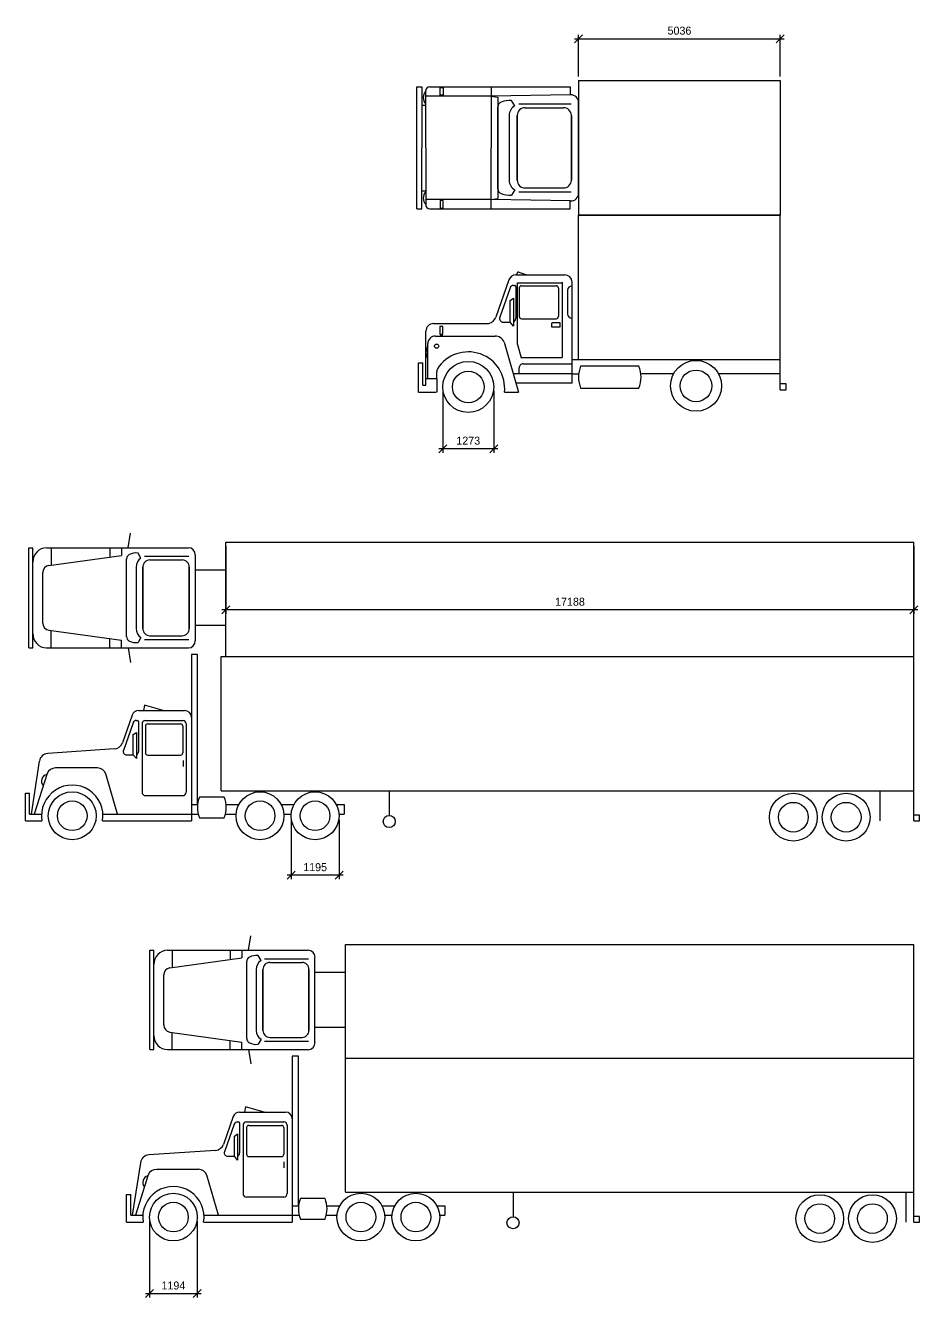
# Model space of a CAD drawing. Header units: millimetres. Extents: x 85290 to 188623, y -54691 to 10726.
# Drawn here: x 166287 to 188623, y -44065 to -12277 of the extents above; entities that cross this region are included whole.
import ezdxf

# ---------------------------------------------------------------- set-up
doc = ezdxf.new("R2010")
doc.units = ezdxf.units.MM
doc.layers.add('AUTO', color=150, linetype='Continuous')
doc.layers.add('RAZMER', color=5, linetype='Continuous')
doc.styles.add('WROMLATS', font='wromlats.shx', dxfattribs={"bigfont": 'bigfont.shx'})
doc.dimstyles.new('juka', dxfattribs={"dimscale": 100, "dimtxt": 2, "dimasz": 2, "dimexe": 1, "dimexo": 1, "dimgap": 1, "dimtad": 1, "dimtoh": 1, "dimdec": 0, "dimzin": 0, "dimdsep": 46, "dimtxsty": 'WROMLATS', "dimblk": 'OBLIQUE', "dimcen": -3, "dimdle": 1, "dimclrd": 256, "dimclre": 256, "dimclrt": 256, "dimadec": 0, "dimazin": 0, "dimtfac": 1, "dimtdec": 0, "dimtix": 1, "dimtmove": 2, "dimatfit": 3, "dimldrblk": 'ORIGIN2', "dimfxl": 1, "dimtvp": 2.5, "dimtolj": 1, "dimtzin": 0, "dimarcsym": 0})

# ---------------------------------------------------------------- blocks, each defined once
blk = doc.blocks.new('a_03')
at = {"linetype": 'Continuous'}
for p, q in [((-1802.2, 636.6), (-1778.5, 636.6)), ((-1802.2, 30.1), (-1802.2, 636.6)), ((-1778.5, 636.6), (-1778.5, 333.3)), ((-1738, 636.6), (-1042.7, 636.6)), ((-1687.2, 633.4), (-1672.1, 633.4)), ((-1687.2, 594.6), (-1687.2, 633.4)), ((-1672.1, 633.4), (-1672.1, 594.6)), ((-1434, 636.6), (-1434, 589.9)), ((-1042.7, 636.6), (-1042.7, 596.4)), ((-1000, 666.7), (0, 666.7)), ((-1000, 666.7), (-1000, 0)), ((0, 666.7), (0, 0)), ((-1758.8, 333.3), (-1758.8, 614)), ((-1434, 589.9), (-1758.8, 589.9)), ((-1672.1, 594.6), (-1687.2, 594.6)), ((-1042.7, 596.4), (-1434, 589.9)), ((-1434, 589.9), (-1400.1, 584.1)), ((-1434, 589.9), (-1434, 333.3)), ((-1400.1, 584.1), (-1400.1, 82.6)), ((-1316, 541.7), (-1332.9, 568.1)), ((-1778.5, 545.8), (-1758.8, 545.8)), ((-1400.1, 129.5), (-1400.1, 537.2)), ((-1296.1, 551.8), (-1037.2, 551.8)), ((-1265, 532.1), (-1075.8, 532.1)), ((-1000, 107.9), (-1000, 558.8)), ((-1344, 495.4), (-1344, 171.2)), ((-1305, 494.5), (-1305, 172.2)), ((-1305, 172.2), (-1305, 494.5)), ((-1035.8, 494.5), (-1035.8, 172.2)), ((-1035.8, 172.2), (-1035.8, 494.5)), ((-1778.5, 30.1), (-1778.5, 333.3)), ((-1758.8, 333.3), (-1758.8, 52.7)), ((-1434, 76.8), (-1434, 333.3)), ((-1265, 134.6), (-1075.8, 134.6)), ((-1778.5, 120.8), (-1758.8, 120.8)), ((-1434, 76.8), (-1758.8, 76.8)), ((-1672.1, 72), (-1687.2, 72)), ((-1687.2, 72), (-1687.2, 33.3)), ((-1672.1, 33.3), (-1672.1, 72)), ((-1434, 76.8), (-1400.1, 82.6)), ((-1434, 30.1), (-1434, 76.8)), ((-1040, 70.3), (-1434, 76.8)), ((-1316, 124.9), (-1332.9, 98.6)), ((-1296.1, 114.9), (-1037.2, 114.9)), ((-1042.7, 30.1), (-1042.7, 70.3)), ((-1802.2, 30.1), (-1778.5, 30.1)), ((-1738, 30.1), (-1042.7, 30.1)), ((-1687.2, 33.3), (-1672.1, 33.3)), ((0, 0), (-1000, 0)), ((-1000, 0), (-996.2, -2.5))]:
    blk.add_line(p, q, dxfattribs=at)
for centre, radius, start, end in [((-1737.1, 614.8), 21.8, 92.37479, 182.19131), ((-1723.6, 582.5), 47.2, 138.17006, 221.82994), ((-1341.8, 456.8), 111.7, 85.45766, 112.28514), ((-1038.8, 557.5), 38.9, 1.8573, 91.7152), ((-1375.1, 536.8), 25, 111.16015, 179.20871), ((-1290.4, 493.9), 54.3, 118.21787, 179.36029), ((-1266.2, 493.3), 38.8, 88.1894, 178.23804), ((-1074.5, 493.3), 38.8, 1.76198, 91.8106), ((-1375.1, 129.8), 25, 180.79123, 248.83983), ((-1290.4, 172.8), 54.3, 180.63974, 241.78215), ((-1266.2, 173.4), 38.8, 181.76198, 271.81061), ((-1074.5, 173.4), 38.8, 268.18954, 358.23801), ((-1723.6, 84.2), 47.2, 138.16959, 221.83041), ((-1341.8, 209.9), 111.7, 247.71487, 274.54236), ((-1038.8, 109.1), 38.9, 268.28482, 358.14267), ((-1737.1, 51.8), 21.7, 177.80492, 267.62894)]:
    blk.add_arc(centre, radius, start, end, dxfattribs=at)
blk = doc.blocks.new('a_04')
at = {"linetype": 'Continuous'}
for p, q in [((-582.5, 257.8), (-582.5, 973.9)), ((-582.5, 973.9), (417.5, 973.9)), ((417.5, 106.5), (417.5, 973.9)), ((-928.1, 653), (-993.5, 467.3)), ((-894, 677.1), (-651.4, 677.1)), ((-885.5, 332.3), (-885.5, 638.1)), ((-885.5, 638.1), (-664.7, 638.1)), ((-879.2, 690.5), (-839.1, 677.1)), ((-664.7, 640.2), (-664.7, 267.8)), ((-615.2, 139.2), (-615.2, 641.1)), ((-922.9, 612.6), (-974.2, 466.7)), ((-905.9, 624.7), (-900.3, 624.7)), ((-894.2, 618.7), (-894.2, 460.7)), ((-877.5, 611), (-877.5, 471.4)), ((-865.6, 623), (-694.4, 623)), ((-682.6, 611), (-682.6, 471.4)), ((-637.4, 600.9), (-637.4, 482.7)), ((-637.4, 600.9), (-637.4, 482.7)), ((-615.2, 621.8), (-616.5, 621.8)), ((-921.9, 549.6), (-905.2, 560.9)), ((-921.9, 442.6), (-921.9, 549.6)), ((-905.2, 560.9), (-905.2, 422.9)), ((-957.2, 442.6), (-921.9, 442.6)), ((-905.2, 422.9), (-921.9, 442.6)), ((-865.6, 459.4), (-694.4, 459.4)), ((-1340.2, 130.3), (-1340.2, 397.5)), ((-1302.6, 435.2), (-1035.8, 435.2)), ((-1256.7, 420), (-1270.6, 420)), ((-1270.6, 420), (-1270.6, 382.7)), ((-1270.6, 382.7), (-1256.7, 382.7)), ((-1266.6, 382.7), (-1260.1, 382.7)), ((-1266.6, 373.6), (-1266.6, 382.7)), ((-1260.1, 382.7), (-1260.1, 373.6)), ((-1256.7, 382.7), (-1256.7, 420)), ((-716.3, 440), (-675.6, 440)), ((-716.3, 417), (-716.3, 436.8)), ((-675.6, 417), (-716.3, 417)), ((-675.6, 440), (-675.6, 417)), ((-1330.7, 161.6), (-1330.7, 336)), ((-1293.1, 373.6), (-997.4, 373.6)), ((-1260.1, 373.6), (-1266.6, 373.6)), ((-952.6, 343.2), (-881.3, 94.2)), ((-885.5, 332.3), (-867.3, 265.7)), ((-664.7, 265.7), (-867.3, 265.7)), ((-615.2, 257.8), (417.5, 257.8)), ((-1377.5, 94.2), (-1377.5, 240)), ((-1377.5, 240), (-1356.1, 240)), ((-1356.1, 130.3), (-1356.1, 240)), ((-1286.6, 161.6), (-1286.6, 197.6)), ((-878, 185.6), (-878, 214.9)), ((-857.1, 235.7), (-615.2, 235.7)), ((-283.6, 223.8), (-572.6, 223.8)), ((-1356.1, 130.3), (-1340.2, 130.3)), ((-1286.6, 161.6), (-1340.2, 161.6)), ((-1286.6, 161.6), (-1286.6, 94.2)), ((-615.2, 185.6), (-907.5, 185.6)), ((-615.2, 139.2), (-894.2, 139.2)), ((-615.2, 185.6), (-582.4, 185.6)), ((-111.6, 185.6), (-273.9, 185.6)), ((417.5, 185.6), (111.6, 185.6)), ((446.9, 136.1), (417.5, 136.1)), ((446.9, 106.5), (446.9, 136.1)), ((-1377.5, 94.2), (-1290, 94.2)), ((-950.5, 94.2), (-881.3, 94.2)), ((-572.6, 115.2), (-283.6, 115.2)), ((417.5, 106.5), (446.9, 106.5))]:
    blk.add_line(p, q, dxfattribs=at)
for centre, radius in [((-1287.3, 323.2), 10.4), ((0, 126.3), 126.3), ((-1130.2, 121), 126.4), ((-1130.2, 121), 78.5), ((0, 126.3), 78.5)]:
    blk.add_circle(centre, radius, dxfattribs=at)
for centre, radius, start, end in [((-894.2, 641.2), 35.9, 89.72872, 160.78388), ((-879.4, 680), 10.6, 88.67462, 195.66223), ((-651.3, 641), 36.1, 0.07751, 90.04077), ((-905.7, 606.4), 18.2, 90.47175, 160.37108), ((-900.3, 618.7), 6.02, 359.96216, 90.03783), ((-865.6, 611), 11.9, 89.95312, 180.04535), ((-694.5, 611), 11.9, 359.95847, 89.69149), ((-616.5, 600.9), 20.8, 90.00262, 179.99855), ((-1039, 483.4), 48.3, 273.86163, 340.51218), ((-957.2, 460.7), 18.1, 160.50803, 270.0369), ((-912.5, 460.8), 18.3, 293.61624, 359.59033), ((-865.6, 471.3), 11.9, 179.95491, 270.04611), ((-694.5, 471.3), 11.9, 270.30902, 0.04102), ((-616.5, 482.7), 20.8, 180.00131, 269.99737), ((-616.5, 482.7), 20.8, 180.00131, 269.99737), ((-1302.6, 397.5), 37.6, 89.99917, 180.00044), ((-1273.8, 291.6), 66.1, 149.47667, 210.5233), ((-1293.1, 336), 37.6, 90.00058, 179.99907), ((-997.5, 325.3), 48.3, 21.78047, 89.89099), ((-1130.1, 114.2), 180.7, 353.64407, 147.59212), ((-1261.5, 197.6), 25.1, 147.59564, 179.99264), ((-857.1, 214.9), 20.8, 89.99941, 180.00058), ((-439.5, 169.5), 143.8, 157.81219, 202.18781), ((-415.8, 169.5), 142.9, 337.66238, 22.33761)]:
    blk.add_arc(centre, radius, start, end, dxfattribs=at)
blk = doc.blocks.new('a_06')
for p, q in [((-1140.6, 328.4), (-1151.6, 328.4)), ((-1151.6, 328.4), (-1151.6, 35.7)), ((-1140.6, 64.6), (-1140.6, 328.4)), ((-1099, 88.5), (-1099, 324.6)), ((-1099, 324.6), (119.3, 324.6)), ((119.3, 35.7), (119.3, 324.6)), ((-1244.4, 229.8), (-1163.6, 229.8)), ((-1234.3, 239), (-1236, 229.8)), ((-1201, 229.8), (-1234.3, 239)), ((-1255.8, 221.8), (-1273, 172.8)), ((-1254, 208.3), (-1271.1, 159.7)), ((-1248.4, 212.4), (-1246.5, 212.4)), ((-1244.5, 210.3), (-1244.5, 157.8)), ((-1238.4, 206.3), (-1238.4, 86)), ((-1232.4, 212.4), (-1166.6, 212.4)), ((-1232.3, 202.2), (-1232.3, 155.3)), ((-1228.3, 206.2), (-1170.7, 206.2)), ((-1166.7, 202.2), (-1166.7, 155.3)), ((-1160.6, 206.3), (-1160.6, 86)), ((-1253.7, 187.4), (-1248.1, 191.1)), ((-1253.7, 151.7), (-1253.7, 187.4)), ((-1248.1, 191.1), (-1248.1, 145.2)), ((-1287.1, 162.1), (-1404.1, 154.2)), ((-1419, 140.4), (-1433.5, 47.7)), ((-1265.4, 151.7), (-1253.7, 151.7)), ((-1248.1, 145.2), (-1253.7, 151.7)), ((-1228.3, 151.3), (-1170.7, 151.3)), ((-1166.2, 141.7), (-1166.2, 131.5)), ((-1405.3, 119.1), (-1428.1, 47.7)), ((-1316.8, 128.8), (-1390.6, 128.8)), ((-1281.6, 47.7), (-1301.9, 118.6)), ((-1443.4, 84.3), (-1436.3, 84.3)), ((-1443.4, 35.7), (-1443.4, 84.3)), ((-1436.3, 47.7), (-1436.3, 84.3)), ((-1166.6, 79.9), (-1232.4, 79.9)), ((-1093.8, 77.3), (-1137.4, 77.3)), ((-1099, 88.5), (119.3, 88.5)), ((-803.6, 88.5), (-803.6, 45.3)), ((59, 88.5), (59, 35.5)), ((-1436.3, 47.7), (-1414.9, 47.7)), ((-1307.2, 47.7), (-1139.5, 47.7)), ((-1151.6, 64.6), (-1140.6, 64.6)), ((-1091.7, 47.7), (-1072.8, 47.7)), ((-1090.6, 64.6), (-1067.8, 64.6)), ((-993.8, 64.6), (-971, 64.6)), ((-988.9, 47.7), (-975.9, 47.7)), ((-897, 64.6), (-883.1, 64.6)), ((-892, 47.7), (-883.1, 47.7)), ((-883.1, 64.6), (-883.1, 47.7)), ((129.1, 45.6), (119.3, 45.6)), ((129.1, 35.7), (129.1, 45.6)), ((-1443.4, 35.7), (-1414.3, 35.7)), ((-1307.8, 35.7), (-1151.6, 35.7)), ((-1137.4, 41.2), (-1093.8, 41.2)), ((119.3, 35.7), (129.1, 35.7))]:
    blk.add_line(p, q)
for centre, radius in [((-1361.1, 44.6), 42.1), ((-1361.1, 44.6), 26.1), ((-1030.8, 44.6), 42.1), ((-1030.8, 44.6), 26.1), ((-934, 44.6), 42.1), ((-934, 44.6), 26.1), ((-92.9, 42.1), 42.1), ((-92.9, 42.1), 26.1), ((0, 42.1), 42.1), ((0, 42.1), 26.1), ((-803.6, 34.6), 10.6)]:
    blk.add_circle(centre, radius)
for centre, radius, start, end in [((-1244.4, 217.8), 12, 90, 160.6182), ((-1163.6, 217.8), 12, 360, 90), ((-1248.4, 206.3), 6.01, 90, 160.6182), ((-1246.5, 210.3), 2, 0, 90), ((-1232.4, 206.3), 6.01, 90, 180), ((-1228.3, 202.2), 4.01, 90, 180), ((-1170.7, 202.2), 4.01, 0, 90), ((-1166.6, 206.3), 6.01, 0, 90), ((-1288.1, 178.1), 16, 273.6802, 340.6182), ((-1265.4, 157.8), 6.01, 160.6182, 270), ((-1250.5, 157.8), 6.01, 293.3331, 0), ((-1403.1, 138.2), 16, 93.6802, 172.1692), ((-1228.3, 155.3), 4.01, 180, 270), ((-1170.7, 155.3), 4.01, 270, 0), ((-1403.3, 105.5), 11.9, 103.1553, 221.4483), ((-1390.6, 112.7), 16, 90, 156.4856), ((-1316.8, 112.7), 16, 21.6196, 90), ((-1361.1, 44.6), 54, 350.4924, 189.5076), ((-1232.4, 86), 6.01, 180, 270), ((-1166.6, 86), 6.01, 270, 0), ((-1093.2, 59.3), 47.8, 157.7648, 202.2352), ((-1138, 59.3), 47.8, 337.7648, 22.2352)]:
    blk.add_arc(centre, radius, start, end)
blk = doc.blocks.new('a_05')
at = {"linetype": 'Continuous'}
for p, q in [((-1170.6, 190), (-1166.4, 215.1)), ((-1343.8, 190), (-1336.7, 190)), ((-1343.8, 15.2), (-1343.8, 190)), ((-1336.7, 15.2), (-1336.7, 190)), ((-1312.7, 190), (-1065.5, 190)), ((-1304.6, 190), (-1304.6, 159.7)), ((-1202.6, 190), (-1202.6, 173.8)), ((-1182.3, 190), (-1182.3, 176.6)), ((-1148.3, 171.9), (-1153.3, 180.6)), ((-1000, 0), (-1000, 199.9)), ((-1000, 199.9), (0, 199.9)), ((0, 0), (0, 199.9)), ((-1309, 159.1), (-1182.3, 176.6)), ((-1173.5, 34.8), (-1173.5, 170.4)), ((-1142.3, 175.2), (-1064.6, 175.2)), ((-1132.9, 168.7), (-1076.2, 168.7)), ((-1053.5, 27.7), (-1053.5, 177.5)), ((-1319.5, 58.5), (-1319.5, 146.7)), ((-1156.7, 156.5), (-1156.7, 48.7)), ((-1144.9, 156.2), (-1144.9, 49)), ((-1144.9, 49), (-1144.9, 156.2)), ((-1064.2, 156.2), (-1064.2, 49)), ((-1064.2, 49), (-1064.2, 156.2)), ((-1000, 150.8), (-1053.5, 150.8)), ((-1309, 46.1), (-1182.3, 28.6)), ((-1304.6, 15.2), (-1304.6, 45.5)), ((-1000, 54.4), (-1053.5, 54.4)), ((-1202.6, 15.2), (-1202.6, 31.4)), ((-1182.3, 15.2), (-1182.3, 28.6)), ((-1148.3, 33.3), (-1153.3, 24.6)), ((-1142.3, 30), (-1064.6, 30)), ((-1132.9, 36.5), (-1076.2, 36.5)), ((-1343.8, 15.2), (-1336.7, 15.2)), ((-1312.7, 15.2), (-1065.5, 15.2)), ((-1170.6, 15.2), (-1166.4, -9.9)), ((-1000, 0), (0, 0))]:
    blk.add_line(p, q, dxfattribs=at)
for centre, radius, start, end in [((-1312.2, 165.5), 24.5, 91.1915, 181.1095), ((-1156, 150.2), 30.6, 85.0441, 114.5815), ((-1065.7, 177.8), 12.3, 358.8902, 88.8065), ((-1307.1, 146.9), 12.3, 98.8578, 180.9891), ((-1165.2, 170.4), 8.32, 115.139, 180.6347), ((-1138.5, 156.3), 18.4, 122.2292, 180.4297), ((-1132.7, 156.4), 12.2, 91.0927, 181.2083), ((-1076.4, 156.4), 12.2, 358.7917, 88.9073), ((-1307.1, 58.3), 12.3, 179.0109, 261.1422), ((-1138.5, 48.9), 18.4, 179.5703, 237.7708), ((-1132.7, 48.8), 12.2, 178.7917, 268.9073), ((-1076.4, 48.8), 12.2, 271.0927, 1.2083), ((-1312.2, 39.7), 24.5, 178.8905, 268.8085), ((-1165.2, 34.8), 8.32, 179.3653, 244.861), ((-1156, 55), 30.6, 245.4185, 274.9559), ((-1065.7, 27.4), 12.3, 271.1935, 1.1098)]:
    blk.add_arc(centre, radius, start, end, dxfattribs=at)
blk = doc.blocks.new('a_10')
at = {"linetype": 'Continuous'}
for p, q in [((-1020.4, 327.9), (-1020.4, 35.6)), ((-1009.5, 327.9), (-1020.4, 327.9)), ((-1009.5, 64.5), (-1009.5, 327.9)), ((-927.1, 88.4), (-927.1, 324)), ((-927.1, 324), (73, 324)), ((73, 35.6), (73, 324)), ((-1113, 229.4), (-1032.4, 229.4)), ((-1102.9, 238.6), (-1104.7, 229.4)), ((-1069.8, 229.4), (-1102.9, 238.6)), ((-1124.4, 221.4), (-1141.6, 172.5)), ((-1122.6, 208), (-1139.7, 159.5)), ((-1117, 212), (-1115.1, 212)), ((-1113.1, 210), (-1113.1, 157.5)), ((-1107, 206), (-1107, 85.8)), ((-1101, 212), (-1035.4, 212)), ((-1100.9, 201.9), (-1100.9, 155)), ((-1096.9, 205.9), (-1039.5, 205.9)), ((-1035.5, 201.9), (-1035.5, 155)), ((-1029.4, 206), (-1029.4, 85.8)), ((-1122.3, 187), (-1116.8, 190.8)), ((-1122.3, 151.5), (-1122.3, 187)), ((-1116.8, 190.8), (-1116.8, 144.9)), ((-1155.6, 161.8), (-1272.5, 153.9)), ((-1287.3, 140.1), (-1301.8, 47.7)), ((-1134, 151.5), (-1122.3, 151.5)), ((-1116.8, 144.9), (-1122.3, 151.5)), ((-1096.9, 151), (-1039.5, 151)), ((-1035, 141.5), (-1035, 131.2)), ((-1273.7, 118.9), (-1296.4, 47.7)), ((-1185.4, 128.5), (-1259, 128.5)), ((-1150.2, 47.7), (-1170.5, 118.4)), ((-1311.7, 35.6), (-1311.7, 84.1)), ((-1311.7, 84.1), (-1304.6, 84.1)), ((-1304.6, 47.7), (-1304.6, 84.1)), ((-1035.4, 79.8), (-1101, 79.8)), ((-962.7, 77.2), (-1006.2, 77.2)), ((-927.1, 88.4), (73, 88.4)), ((-632.2, 88.4), (-632.2, 45.2)), ((58.9, 88.4), (58.9, 35.4)), ((-1304.6, 47.7), (-1283.3, 47.7)), ((-1175.7, 47.7), (-1008.4, 47.7)), ((-1020.4, 64.5), (-1009.5, 64.5)), ((-960.6, 47.7), (-941.7, 47.7)), ((-959.5, 64.5), (-936.8, 64.5)), ((-862.9, 64.5), (-840.1, 64.5)), ((-857.9, 47.7), (-845, 47.7)), ((-766.2, 64.5), (-752.4, 64.5)), ((-761.2, 47.7), (-752.4, 47.7)), ((-752.4, 64.5), (-752.4, 47.7)), ((82.8, 45.5), (73, 45.5)), ((82.8, 35.6), (82.8, 45.5)), ((-1311.7, 35.6), (-1282.6, 35.6)), ((-1176.4, 35.6), (-1020.4, 35.6)), ((-1006.2, 41.1), (-962.7, 41.1)), ((73, 35.6), (82.8, 35.6))]:
    blk.add_line(p, q, dxfattribs=at)
for centre, radius in [((-1229.5, 44.6), 42), ((-1229.5, 44.6), 26.1), ((-899.8, 44.6), 42), ((-899.8, 44.6), 26.1), ((-803.1, 44.6), 42), ((-803.1, 44.6), 26.1), ((-92.7, 42), 42), ((-92.7, 42), 26.1), ((0, 42), 42), ((0, 42), 26.1), ((-632.2, 34.6), 10.6)]:
    blk.add_circle(centre, radius, dxfattribs=at)
for centre, radius, start, end in [((-1113.1, 217.5), 11.9, 89.7289, 160.784), ((-1032.4, 217.4), 12, 0.0754, 90.0411), ((-1116.9, 205.9), 6.07, 90.4703, 160.371), ((-1115.1, 210), 2, 359.959, 90.041), ((-1101, 206), 6, 90.1923, 180.0411), ((-1096.9, 201.9), 4, 89.9586, 180.041), ((-1039.5, 201.9), 4, 359.9595, 89.69), ((-1035.4, 206), 6, 359.9589, 90.0413), ((-1156.7, 177.8), 16.1, 273.8618, 340.5119), ((-1134, 157.5), 6, 160.5092, 270.0356), ((-1119.2, 157.5), 6.07, 293.6143, 359.5926), ((-1271.5, 138), 16, 93.6864, 172.2089), ((-1096.9, 155), 4, 179.9588, 270.0414), ((-1039.5, 155), 4, 270.31, 0.0405), ((-1271.6, 105.3), 11.9, 103.1381, 221.4195), ((-1259, 112.4), 16.1, 90.2273, 156.2683), ((-1185.4, 112.5), 16.1, 21.7799, 89.8915), ((-1229.5, 44.5), 53.9, 350.4997, 189.5003), ((-1101, 85.8), 6, 180.1927, 269.8071), ((-1035.4, 85.8), 6, 269.959, 359.8075), ((-962.3, 59.2), 47.4, 157.6486, 202.3514), ((-1006.9, 59.2), 47.7, 337.7979, 22.2021)]:
    blk.add_arc(centre, radius, start, end, dxfattribs=at)
blk = doc.blocks.new('a_11')
at = {"linetype": 'Continuous'}
for p, q in [((-1142.1, 158.4), (-1138.6, 179.3)), ((-1000, 0), (-1000, 166.6)), ((-1000, 166.6), (0, 166.6)), ((0, 0), (0, 166.6)), ((-1286.5, 158.4), (-1280.6, 158.4)), ((-1286.5, 12.6), (-1286.5, 158.4)), ((-1280.6, 12.6), (-1280.6, 158.4)), ((-1260.6, 158.4), (-1054.5, 158.4)), ((-1253.9, 158.4), (-1253.9, 133.1)), ((-1168.9, 158.4), (-1168.9, 144.8)), ((-1152, 158.4), (-1152, 147.1)), ((-1123.6, 143.2), (-1127.8, 150.5)), ((-1257.5, 132.6), (-1152, 147.1)), ((-1144.6, 29), (-1144.6, 142)), ((-1130.5, 130.4), (-1130.5, 40.6)), ((-1120.8, 130.1), (-1120.8, 40.9)), ((-1120.8, 40.9), (-1120.8, 130.1)), ((-1118.6, 146), (-1053.9, 146)), ((-1110.8, 140.6), (-1063.5, 140.6)), ((-1053.5, 130.1), (-1053.5, 40.9)), ((-1053.5, 40.9), (-1053.5, 130.1)), ((-1044.5, 23), (-1044.5, 148)), ((-1266.2, 48.8), (-1266.2, 122.2)), ((-1000, 125.7), (-1044.5, 125.7)), ((-1257.5, 38.4), (-1152, 23.9)), ((-1253.9, 12.6), (-1253.9, 37.9)), ((-1000, 45.3), (-1044.5, 45.3)), ((-1168.9, 12.6), (-1168.9, 26.2)), ((-1152, 12.6), (-1152, 23.9)), ((-1123.6, 27.8), (-1127.8, 20.5)), ((-1118.6, 25), (-1053.9, 25)), ((-1110.8, 30.4), (-1063.5, 30.4)), ((-1286.5, 12.6), (-1280.6, 12.6)), ((-1260.6, 12.6), (-1054.5, 12.6)), ((-1142.1, 12.6), (-1138.6, -8.3)), ((-1000, 0), (0, 0))]:
    blk.add_line(p, q, dxfattribs=at)
for centre, radius, start, end in [((-1260.2, 137.9), 20.4, 91.1915, 181.1107), ((-1137.6, 142), 6.93, 115.1392, 180.6381), ((-1130, 125.2), 25.5, 85.0385, 114.5834), ((-1054.8, 148.2), 10.2, 358.8885, 88.8106), ((-1255.9, 122.4), 10.3, 98.8578, 180.9868), ((-1115.4, 130.3), 15.3, 122.2292, 180.4313), ((-1110.6, 130.4), 10.2, 91.0888, 181.2146), ((-1063.7, 130.4), 10.2, 358.7854, 88.9112), ((-1255.9, 48.6), 10.3, 179.0132, 261.1422), ((-1115.4, 40.7), 15.3, 179.5687, 237.7708), ((-1110.6, 40.6), 10.2, 178.7854, 268.9113), ((-1063.7, 40.6), 10.2, 271.0887, 1.2146), ((-1260.2, 33.1), 20.4, 178.8893, 268.8085), ((-1137.6, 29), 6.93, 179.3619, 244.8608), ((-1130, 45.8), 25.5, 245.4166, 274.9615), ((-1054.8, 22.8), 10.2, 271.1894, 1.1116)]:
    blk.add_arc(centre, radius, start, end, dxfattribs=at)
blk = doc.blocks.new('_Oblique')
at = {"color": 0, "linetype": 'ByBlock', "lineweight": -2}
blk.add_line((-0.5, -0.5), (0.5, 0.5), dxfattribs=at)
blk = doc.blocks.new('*D112')
at = {"layer": 'Defpoints', "color": 0, "transparency": 16777216}
for p in [(185143, -12608), (180107, -13657), (185143, -13657)]:
    blk.add_point(p, dxfattribs=at)
at = {"layer": 'RAZMER', "lineweight": -2, "transparency": 16777216}
for p, q in [((180007, -12608), (185243, -12608)), ((180107, -13557), (180107, -12508)), ((185143, -13557), (185143, -12508))]:
    blk.add_line(p, q, dxfattribs=at)
at = {"layer": 'RAZMER', "lineweight": -2, "transparency": 16777216, "xscale": 200, "yscale": 200, "zscale": 200, "rotation": 180}
blk.add_blockref('_Oblique', (180107, -12608), dxfattribs=at)
at = {"layer": 'RAZMER', "lineweight": -2, "transparency": 16777216, "xscale": 200, "yscale": 200, "zscale": 200}
blk.add_blockref('_Oblique', (185143, -12608), dxfattribs=at)
at = {"layer": 'RAZMER', "transparency": 16777216, "insert": (182625, -12408), "char_height": 200, "attachment_point": 5, "style": 'WROMLATS'}
blk.add_mtext('\\A1;5036', dxfattribs=at)
blk = doc.blocks.new('_Origin2')
at = {"color": 0, "linetype": 'ByBlock', "lineweight": -2}
blk.add_line((-0.5, 0), (-1, 0), dxfattribs=at)
for radius in [0.5, 0.25]:
    blk.add_circle((0, 0), radius, dxfattribs=at)
blk = doc.blocks.new('*D114')
at = {"layer": 'Defpoints', "color": 0, "transparency": 16777216}
for p in [(171296, -25187), (188484, -25187), (171296, -26879)]:
    blk.add_point(p, dxfattribs=at)
at = {"layer": 'RAZMER', "lineweight": -2, "transparency": 16777216}
for p, q in [((171296, -25287), (171296, -26979)), ((188484, -25287), (188484, -26979)), ((188584, -26879), (171196, -26879))]:
    blk.add_line(p, q, dxfattribs=at)
at = {"layer": 'RAZMER', "lineweight": -2, "transparency": 16777216, "xscale": 200, "yscale": 200, "zscale": 200, "rotation": 180}
blk.add_blockref('_Oblique', (171296, -26879), dxfattribs=at)
at = {"layer": 'RAZMER', "lineweight": -2, "transparency": 16777216, "xscale": 200, "yscale": 200, "zscale": 200}
blk.add_blockref('_Oblique', (188484, -26879), dxfattribs=at)
at = {"layer": 'RAZMER', "transparency": 16777216, "insert": (179890, -26679), "char_height": 200, "attachment_point": 5, "style": 'WROMLATS'}
blk.add_mtext('\\A1;17188', dxfattribs=at)
blk = doc.blocks.new('*D119')
at = {"layer": 'Defpoints', "color": 0, "transparency": 16777216}
for p in [(169386, -42055), (170580, -42055), (170580, -43965)]:
    blk.add_point(p, dxfattribs=at)
at = {"layer": 'RAZMER', "lineweight": -2, "transparency": 16777216}
for p, q in [((169386, -42155), (169386, -44065)), ((170580, -42155), (170580, -44065)), ((169286, -43965), (170680, -43965))]:
    blk.add_line(p, q, dxfattribs=at)
at = {"layer": 'RAZMER', "lineweight": -2, "transparency": 16777216, "xscale": 200, "yscale": 200, "zscale": 200, "rotation": 180}
blk.add_blockref('_Oblique', (169386, -43965), dxfattribs=at)
at = {"layer": 'RAZMER', "lineweight": -2, "transparency": 16777216, "xscale": 200, "yscale": 200, "zscale": 200}
blk.add_blockref('_Oblique', (170580, -43965), dxfattribs=at)
at = {"layer": 'RAZMER', "transparency": 16777216, "insert": (169983, -43765), "char_height": 200, "attachment_point": 5, "style": 'WROMLATS'}
blk.add_mtext('\\A1;1194', dxfattribs=at)
blk = doc.blocks.new('*D120')
at = {"layer": 'Defpoints', "color": 0, "transparency": 16777216}
for p in [(172925, -32026), (174121, -32026), (172925, -33512)]:
    blk.add_point(p, dxfattribs=at)
at = {"layer": 'RAZMER', "lineweight": -2, "transparency": 16777216}
for p, q in [((172925, -32126), (172925, -33612)), ((174121, -32126), (174121, -33612)), ((174221, -33512), (172825, -33512))]:
    blk.add_line(p, q, dxfattribs=at)
at = {"layer": 'RAZMER', "lineweight": -2, "transparency": 16777216, "xscale": 200, "yscale": 200, "zscale": 200, "rotation": 180}
blk.add_blockref('_Oblique', (172925, -33512), dxfattribs=at)
at = {"layer": 'RAZMER', "lineweight": -2, "transparency": 16777216, "xscale": 200, "yscale": 200, "zscale": 200}
blk.add_blockref('_Oblique', (174121, -33512), dxfattribs=at)
at = {"layer": 'RAZMER', "transparency": 16777216, "insert": (173523, -33312), "char_height": 200, "attachment_point": 5, "style": 'WROMLATS'}
blk.add_mtext('\\A1;1195', dxfattribs=at)
blk = doc.blocks.new('*D123')
at = {"layer": 'Defpoints', "color": 0, "transparency": 16777216}
for p in [(176712, -21310), (177985, -21310), (176712, -22855)]:
    blk.add_point(p, dxfattribs=at)
at = {"layer": 'RAZMER', "lineweight": -2, "transparency": 16777216}
for p, q in [((176712, -21410), (176712, -22955)), ((177985, -21410), (177985, -22955)), ((178085, -22855), (176612, -22855))]:
    blk.add_line(p, q, dxfattribs=at)
at = {"layer": 'RAZMER', "lineweight": -2, "transparency": 16777216, "xscale": 200, "yscale": 200, "zscale": 200, "rotation": 180}
blk.add_blockref('_Oblique', (176712, -22855), dxfattribs=at)
at = {"layer": 'RAZMER', "lineweight": -2, "transparency": 16777216, "xscale": 200, "yscale": 200, "zscale": 200}
blk.add_blockref('_Oblique', (177985, -22855), dxfattribs=at)
at = {"layer": 'RAZMER', "transparency": 16777216, "insert": (177349, -22655), "char_height": 200, "attachment_point": 5, "style": 'WROMLATS'}
blk.add_mtext('\\A1;1273', dxfattribs=at)

msp = doc.modelspace()

# ---------------------------------------------------------------- block references
at = {"layer": 'AUTO'}
for name, p, xscale, yscale, zscale in [('a_03', (185143, -17014.7), 5.036211179993188, 5.036211179993188, 5.036211179993188), ('a_04', (183040.5, -21919.4), 5.036211179993188, 5.036211179993188, 5.036211179993188), ('a_11', (188483.8, -28049.6), 17.18768482199357, 17.18768482199357, 17.18768482199357), ('a_06', (186789.8, -32659.8), 14.20469819999653, 14.20469819999653, 14.20469819999653), ('a_05', (188483.8, -38085.8), 14.20469819999653, 14.20469819999653, 14.20469819999653), ('a_10', (187447.6, -42687.8), 14.20469819999653, 14.20469819999653, 14.20469819999653)]:
    msp.add_blockref(name, p, dxfattribs=dict(at, xscale=xscale, yscale=yscale, zscale=zscale))

# ---------------------------------------------------------------- dimensions: what is measured, and where the dimension line sits
at = {"layer": 'RAZMER'}
for base, p1, p2, picture, middle in [((185143, -12608.4), (180106.7, -13657.3), (185143, -13657.3), '*D112', (182624.9, -12408.4)), ((176712, -22855), (177985.1, -21310.1), (176712, -21310.1), '*D123', (177348.6, -22655)), ((171296.1, -26878.6), (188483.8, -25186.9), (171296.1, -25186.9), '*D114', (179890, -26678.6)), ((172925.5, -33511.7), (174120.7, -32025.7), (172925.5, -32025.7), '*D120', (173523.1, -33311.7)), ((170579.7, -43965.5), (169386.1, -42054.9), (170579.7, -42054.9), '*D119', (169982.9, -43765.5))]:
    dim = msp.add_linear_dim(base=base, p1=p1, p2=p2, dimstyle='juka', dxfattribs=at)
    dim.commit()
    dim.dimension.update_dxf_attribs({"geometry": picture, "text_midpoint": middle})

doc.saveas('drawing.dxf')
